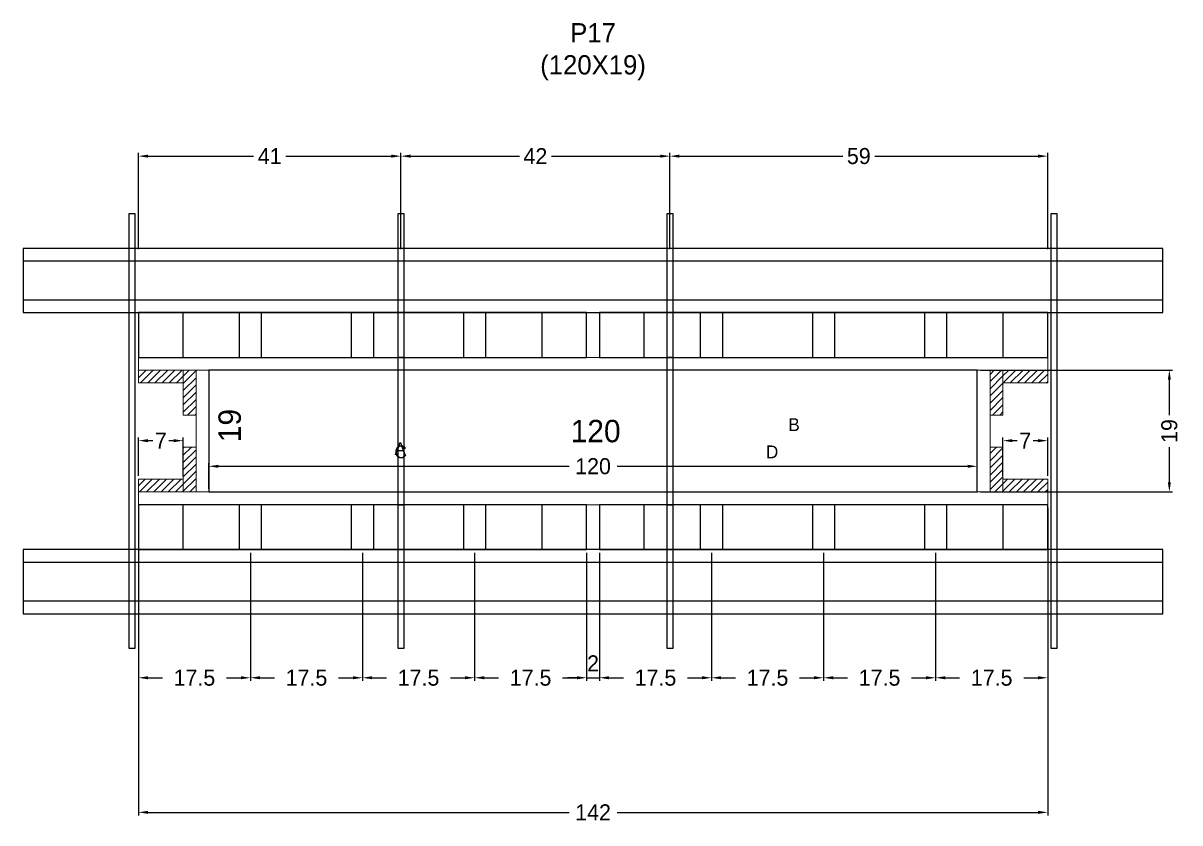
# Model space of a CAD drawing. Header units: centimetres. Extents: x -8500 to 4377, y -467 to 295.
# Drawn here: x -178 to 183.3, y 17.7 to 267.3 of the extents above; entities that cross this region are included whole.
import ezdxf

# ---------------------------------------------------------------- set-up
doc = ezdxf.new("R2010")
doc.units = ezdxf.units.CM
for name, color, linetype in [('CHAPA', 140, 'Continuous'), ('COTA', 241, 'Continuous'), ('Hachura', 251, 'Continuous'), ('Madeira', 30, 'Continuous'), ('NOMENCLATURA', 7, 'Continuous'), ('Painéis', 200, 'Continuous'), ('Perfil Metálico', 150, 'Continuous'), ('SARRAFO', 251, 'Continuous'), ('TEXTO_GERAL', 7, 'Continuous')]:
    doc.layers.add(name, color=color, linetype=linetype)
doc.dimstyles.new('cotax2', dxfattribs={"dimtxt": 2.5, "dimasz": 1.5, "dimexe": 0.5, "dimexo": 0.5, "dimgap": 0.5, "dimtad": 1, "dimcen": 2.5, "dimazin": 3, "dimtfac": 1, "dimtmove": 0, "dimatfit": 3})
pattern_1 = [(45, (0, 0), (-1.122532, 1.122532), [])]

# ---------------------------------------------------------------- blocks, each defined once
blk = doc.blocks.new('_CLOSEDFILLED')
at = {"color": 0, "linetype": 'BYBLOCK'}
blk.add_solid([(-1, 0.16), (0, 0), (-1, -0.16)], dxfattribs=at)
blk = doc.blocks.new('*D38')
for p, q in [((-142, 116), (-142, 20)), ((142, 116), (142, 20)), ((-139, 21), (-7.5, 21)), ((7.5, 21), (139, 21))]:
    blk.add_line(p, q)
at = {"layer": 'Defpoints'}
for p in [(-142, 117), (142, 117), (-142, 21)]:
    blk.add_point(p, dxfattribs=at)
at = {"layer": 'COTA', "xscale": 3, "yscale": 3, "rotation": 180}
blk.add_blockref('_CLOSEDFILLED', (-142, 21), dxfattribs=at)
at = {"layer": 'COTA', "xscale": 3, "yscale": 3}
blk.add_blockref('_CLOSEDFILLED', (142, 21), dxfattribs=at)
at = {"layer": 'COTA', "insert": (0, 21), "char_height": 5, "attachment_point": 5}
blk.add_mtext('142', dxfattribs=at)
blk = doc.blocks.new('*D39')
for p, q in [((-142, 102), (-142, 62)), ((-107, 102), (-107, 62)), ((-139, 63), (-134.5, 63)), ((-114.5, 63), (-110, 63))]:
    blk.add_line(p, q)
at = {"layer": 'Defpoints'}
for p in [(-142, 103), (-107, 103), (-142, 63)]:
    blk.add_point(p, dxfattribs=at)
at = {"layer": 'COTA', "xscale": 3, "yscale": 3, "rotation": 180}
blk.add_blockref('_CLOSEDFILLED', (-142, 63), dxfattribs=at)
at = {"layer": 'COTA', "xscale": 3, "yscale": 3}
blk.add_blockref('_CLOSEDFILLED', (-107, 63), dxfattribs=at)
at = {"layer": 'COTA', "insert": (-124.5, 63), "char_height": 5, "attachment_point": 5}
blk.add_mtext('17.5', dxfattribs=at)
blk = doc.blocks.new('*D40')
for p, q in [((-107, 102), (-107, 62)), ((-72, 102), (-72, 62)), ((-104, 63), (-99.5, 63)), ((-79.5, 63), (-75, 63))]:
    blk.add_line(p, q)
at = {"layer": 'Defpoints'}
for p in [(-107, 103), (-72, 103), (-107, 63)]:
    blk.add_point(p, dxfattribs=at)
at = {"layer": 'COTA', "xscale": 3, "yscale": 3, "rotation": 180}
blk.add_blockref('_CLOSEDFILLED', (-107, 63), dxfattribs=at)
at = {"layer": 'COTA', "xscale": 3, "yscale": 3}
blk.add_blockref('_CLOSEDFILLED', (-72, 63), dxfattribs=at)
at = {"layer": 'COTA', "insert": (-89.5, 63), "char_height": 5, "attachment_point": 5}
blk.add_mtext('17.5', dxfattribs=at)
blk = doc.blocks.new('*D41')
for p, q in [((-72, 102), (-72, 62)), ((-37, 102), (-37, 62)), ((-69, 63), (-64.5, 63)), ((-44.5, 63), (-40, 63))]:
    blk.add_line(p, q)
at = {"layer": 'Defpoints'}
for p in [(-72, 103), (-37, 103), (-72, 63)]:
    blk.add_point(p, dxfattribs=at)
at = {"layer": 'COTA', "xscale": 3, "yscale": 3, "rotation": 180}
blk.add_blockref('_CLOSEDFILLED', (-72, 63), dxfattribs=at)
at = {"layer": 'COTA', "xscale": 3, "yscale": 3}
blk.add_blockref('_CLOSEDFILLED', (-37, 63), dxfattribs=at)
at = {"layer": 'COTA', "insert": (-54.5, 63), "char_height": 5, "attachment_point": 5}
blk.add_mtext('17.5', dxfattribs=at)
blk = doc.blocks.new('*D42')
for p, q in [((-37, 102), (-37, 62)), ((-2, 102), (-2, 62)), ((-34, 63), (-29.5, 63)), ((-9.5, 63), (-5, 63))]:
    blk.add_line(p, q)
at = {"layer": 'Defpoints'}
for p in [(-37, 103), (-2, 103), (-37, 63)]:
    blk.add_point(p, dxfattribs=at)
at = {"layer": 'COTA', "xscale": 3, "yscale": 3, "rotation": 180}
blk.add_blockref('_CLOSEDFILLED', (-37, 63), dxfattribs=at)
at = {"layer": 'COTA', "xscale": 3, "yscale": 3}
blk.add_blockref('_CLOSEDFILLED', (-2, 63), dxfattribs=at)
at = {"layer": 'COTA', "insert": (-19.5, 63), "char_height": 5, "attachment_point": 5}
blk.add_mtext('17.5', dxfattribs=at)
blk = doc.blocks.new('*D43')
for p, q in [((2, 102), (2, 62)), ((37, 102), (37, 62)), ((5, 63), (9.5, 63)), ((29.5, 63), (34, 63))]:
    blk.add_line(p, q)
at = {"layer": 'Defpoints'}
for p in [(2, 103), (37, 103), (2, 63)]:
    blk.add_point(p, dxfattribs=at)
at = {"layer": 'COTA', "xscale": 3, "yscale": 3, "rotation": 180}
blk.add_blockref('_CLOSEDFILLED', (2, 63), dxfattribs=at)
at = {"layer": 'COTA', "xscale": 3, "yscale": 3}
blk.add_blockref('_CLOSEDFILLED', (37, 63), dxfattribs=at)
at = {"layer": 'COTA', "insert": (19.5, 63), "char_height": 5, "attachment_point": 5}
blk.add_mtext('17.5', dxfattribs=at)
blk = doc.blocks.new('*D44')
for p, q in [((37, 102), (37, 62)), ((72, 102), (72, 62)), ((40, 63), (44.5, 63)), ((64.5, 63), (69, 63))]:
    blk.add_line(p, q)
at = {"layer": 'Defpoints'}
for p in [(37, 103), (72, 103), (37, 63)]:
    blk.add_point(p, dxfattribs=at)
at = {"layer": 'COTA', "xscale": 3, "yscale": 3, "rotation": 180}
blk.add_blockref('_CLOSEDFILLED', (37, 63), dxfattribs=at)
at = {"layer": 'COTA', "xscale": 3, "yscale": 3}
blk.add_blockref('_CLOSEDFILLED', (72, 63), dxfattribs=at)
at = {"layer": 'COTA', "insert": (54.5, 63), "char_height": 5, "attachment_point": 5}
blk.add_mtext('17.5', dxfattribs=at)
blk = doc.blocks.new('*D45')
for p, q in [((72, 102), (72, 62)), ((107, 102), (107, 62)), ((75, 63), (79.5, 63)), ((99.5, 63), (104, 63))]:
    blk.add_line(p, q)
at = {"layer": 'Defpoints'}
for p in [(72, 103), (107, 103), (72, 63)]:
    blk.add_point(p, dxfattribs=at)
at = {"layer": 'COTA', "xscale": 3, "yscale": 3, "rotation": 180}
blk.add_blockref('_CLOSEDFILLED', (72, 63), dxfattribs=at)
at = {"layer": 'COTA', "xscale": 3, "yscale": 3}
blk.add_blockref('_CLOSEDFILLED', (107, 63), dxfattribs=at)
at = {"layer": 'COTA', "insert": (89.5, 63), "char_height": 5, "attachment_point": 5}
blk.add_mtext('17.5', dxfattribs=at)
blk = doc.blocks.new('*D46')
for p, q in [((107, 102), (107, 62)), ((142, 102), (142, 62)), ((110, 63), (114.5, 63)), ((134.5, 63), (139, 63))]:
    blk.add_line(p, q)
at = {"layer": 'Defpoints'}
for p in [(107, 103), (142, 103), (107, 63)]:
    blk.add_point(p, dxfattribs=at)
at = {"layer": 'COTA', "xscale": 3, "yscale": 3, "rotation": 180}
blk.add_blockref('_CLOSEDFILLED', (107, 63), dxfattribs=at)
at = {"layer": 'COTA', "xscale": 3, "yscale": 3}
blk.add_blockref('_CLOSEDFILLED', (142, 63), dxfattribs=at)
at = {"layer": 'COTA', "insert": (124.5, 63), "char_height": 5, "attachment_point": 5}
blk.add_mtext('17.5', dxfattribs=at)
blk = doc.blocks.new('*D47')
for p, q in [((-2, 102), (-2, 62)), ((2, 102), (2, 62)), ((-5, 63), (-8, 63)), ((-2, 63), (2, 63)), ((5, 63), (8, 63))]:
    blk.add_line(p, q)
at = {"layer": 'Defpoints'}
for p in [(-2, 103), (2, 103), (-2, 63)]:
    blk.add_point(p, dxfattribs=at)
at = {"layer": 'COTA', "xscale": 3, "yscale": 3}
blk.add_blockref('_CLOSEDFILLED', (-2, 63), dxfattribs=at)
at = {"layer": 'COTA', "xscale": 3, "yscale": 3, "rotation": 180}
blk.add_blockref('_CLOSEDFILLED', (2, 63), dxfattribs=at)
at = {"layer": 'COTA', "insert": (0, 67.5), "char_height": 5, "attachment_point": 5}
blk.add_mtext('2', dxfattribs=at)
blk = doc.blocks.new('*D48')
for p, q in [((-120, 122), (-120, 130)), ((-117, 129), (-7.5, 129)), ((7.5, 129), (117, 129)), ((120, 122), (120, 130))]:
    blk.add_line(p, q)
at = {"layer": 'Defpoints'}
for p in [(-120, 129), (-120, 121), (120, 121)]:
    blk.add_point(p, dxfattribs=at)
at = {"layer": 'COTA', "xscale": 3, "yscale": 3, "rotation": 180}
blk.add_blockref('_CLOSEDFILLED', (-120, 129), dxfattribs=at)
at = {"layer": 'COTA', "xscale": 3, "yscale": 3}
blk.add_blockref('_CLOSEDFILLED', (120, 129), dxfattribs=at)
at = {"layer": 'COTA', "insert": (0, 129), "char_height": 5, "attachment_point": 5}
blk.add_mtext('120', dxfattribs=at)
blk = doc.blocks.new('*D49')
for p, q in [((121, 159), (181, 159)), ((180, 145), (180, 156)), ((180, 124), (180, 135)), ((121, 121), (181, 121))]:
    blk.add_line(p, q)
at = {"layer": 'Defpoints'}
for p in [(120, 159), (120, 121), (180, 121)]:
    blk.add_point(p, dxfattribs=at)
at = {"layer": 'COTA', "xscale": 3, "yscale": 3}
for p, rotation in [((180, 159), 90), ((180, 121), -90.00000000000001)]:
    blk.add_blockref('_CLOSEDFILLED', p, dxfattribs=dict(at, rotation=rotation))
at = {"layer": 'COTA', "insert": (180, 140), "char_height": 5, "attachment_point": 5, "rotation": 90}
blk.add_mtext('19', dxfattribs=at)
blk = doc.blocks.new('*D50')
for p, q in [((-142, 126), (-142, 138)), ((-128, 126), (-128, 138)), ((-139, 137), (-137.5, 137)), ((-132.5, 137), (-131, 137))]:
    blk.add_line(p, q)
at = {"layer": 'Defpoints'}
for p in [(-142, 137), (-142, 125), (-128, 125)]:
    blk.add_point(p, dxfattribs=at)
at = {"layer": 'COTA', "xscale": 3, "yscale": 3, "rotation": 180}
blk.add_blockref('_CLOSEDFILLED', (-142, 137), dxfattribs=at)
at = {"layer": 'COTA', "xscale": 3, "yscale": 3}
blk.add_blockref('_CLOSEDFILLED', (-128, 137), dxfattribs=at)
at = {"layer": 'COTA', "insert": (-135, 137), "char_height": 5, "attachment_point": 5}
blk.add_mtext('7', dxfattribs=at)
blk = doc.blocks.new('*D51')
for p, q in [((128, 126), (128, 138)), ((142, 126), (142, 138)), ((131, 137), (132.5, 137)), ((137.5, 137), (139, 137))]:
    blk.add_line(p, q)
at = {"layer": 'Defpoints'}
for p in [(128, 137), (128, 125), (142, 125)]:
    blk.add_point(p, dxfattribs=at)
at = {"layer": 'COTA', "xscale": 3, "yscale": 3, "rotation": 180}
blk.add_blockref('_CLOSEDFILLED', (128, 137), dxfattribs=at)
at = {"layer": 'COTA', "xscale": 3, "yscale": 3}
blk.add_blockref('_CLOSEDFILLED', (142, 137), dxfattribs=at)
at = {"layer": 'COTA', "insert": (135, 137), "char_height": 5, "attachment_point": 5}
blk.add_mtext('7', dxfattribs=at)
blk = doc.blocks.new('*D52')
for p, q in [((-142, 196.8), (-142, 226.8)), ((-139, 225.8), (-106, 225.8)), ((-96, 225.8), (-63, 225.8)), ((-60, 196.8), (-60, 226.8))]:
    blk.add_line(p, q)
at = {"layer": 'Defpoints'}
for p in [(-142, 225.8), (-142, 195.8), (-60, 195.8)]:
    blk.add_point(p, dxfattribs=at)
at = {"layer": 'COTA', "xscale": 3, "yscale": 3, "rotation": 180}
blk.add_blockref('_CLOSEDFILLED', (-142, 225.8), dxfattribs=at)
at = {"layer": 'COTA', "xscale": 3, "yscale": 3}
blk.add_blockref('_CLOSEDFILLED', (-60, 225.8), dxfattribs=at)
at = {"layer": 'COTA', "insert": (-101, 225.8), "char_height": 5, "attachment_point": 5}
blk.add_mtext('41', dxfattribs=at)
blk = doc.blocks.new('*D53')
for p, q in [((-60, 196.8), (-60, 226.8)), ((-57, 225.8), (-23, 225.8)), ((-13, 225.8), (21, 225.8)), ((24, 196.8), (24, 226.8))]:
    blk.add_line(p, q)
at = {"layer": 'Defpoints'}
for p in [(-60, 225.8), (-60, 195.8), (24, 195.8)]:
    blk.add_point(p, dxfattribs=at)
at = {"layer": 'COTA', "xscale": 3, "yscale": 3, "rotation": 180}
blk.add_blockref('_CLOSEDFILLED', (-60, 225.8), dxfattribs=at)
at = {"layer": 'COTA', "xscale": 3, "yscale": 3}
blk.add_blockref('_CLOSEDFILLED', (24, 225.8), dxfattribs=at)
at = {"layer": 'COTA', "insert": (-18, 225.8), "char_height": 5, "attachment_point": 5}
blk.add_mtext('42', dxfattribs=at)
blk = doc.blocks.new('*D54')
for p, q in [((24, 196.8), (24, 226.8)), ((27, 225.8), (78, 225.8)), ((88, 225.8), (139, 225.8)), ((142, 196.8), (142, 226.8))]:
    blk.add_line(p, q)
at = {"layer": 'Defpoints'}
for p in [(24, 225.8), (24, 195.8), (142, 195.8)]:
    blk.add_point(p, dxfattribs=at)
at = {"layer": 'COTA', "xscale": 3, "yscale": 3, "rotation": 180}
blk.add_blockref('_CLOSEDFILLED', (24, 225.8), dxfattribs=at)
at = {"layer": 'COTA', "xscale": 3, "yscale": 3}
blk.add_blockref('_CLOSEDFILLED', (142, 225.8), dxfattribs=at)
at = {"layer": 'COTA', "insert": (83, 225.8), "char_height": 5, "attachment_point": 5}
blk.add_mtext('59', dxfattribs=at)

msp = doc.modelspace()

# ---------------------------------------------------------------- hatches: boundary and pattern name
at = {"layer": 'Hachura'}
h = msp.add_hatch(dxfattribs=at)
h.set_pattern_fill('ANSI31')
h.set_pattern_definition(pattern_1)
h.paths.add_polyline_path([(-142, 155), (-128, 155), (-128, 159), (-142, 159)])
h = msp.add_hatch(dxfattribs=at)
h.set_pattern_fill('ANSI31')
h.set_pattern_definition(pattern_1)
h.paths.add_polyline_path([(-128, 145), (-124, 145), (-124, 159), (-128, 159)])
h = msp.add_hatch(dxfattribs=at)
h.set_pattern_fill('ANSI31')
h.set_pattern_definition(pattern_1)
h.paths.add_polyline_path([(124, 145), (128, 145), (128, 159), (124, 159)])
h = msp.add_hatch(dxfattribs=at)
h.set_pattern_fill('ANSI31')
h.set_pattern_definition(pattern_1)
h.paths.add_polyline_path([(128, 155), (142, 155), (142, 159), (128, 159)])
h = msp.add_hatch(dxfattribs=at)
h.set_pattern_fill('ANSI31')
h.set_pattern_definition(pattern_1)
h.paths.add_polyline_path([(-128, 121), (-124, 121), (-124, 135), (-128, 135)])
h = msp.add_hatch(dxfattribs=at)
h.set_pattern_fill('ANSI31')
h.set_pattern_definition(pattern_1)
h.paths.add_polyline_path([(124, 121), (128, 121), (128, 135), (124, 135)])
h = msp.add_hatch(dxfattribs=at)
h.set_pattern_fill('ANSI31')
h.set_pattern_definition(pattern_1)
h.paths.add_polyline_path([(-142, 121), (-128, 121), (-128, 125), (-142, 125)])
h = msp.add_hatch(dxfattribs=at)
h.set_pattern_fill('ANSI31')
h.set_pattern_definition(pattern_1)
h.paths.add_polyline_path([(128, 121), (142, 121), (142, 125), (128, 125)])

# ---------------------------------------------------------------- linework, layer by layer
at = {"layer": 'CHAPA', "lineweight": 18}
for points in [[(-142, 159), (142, 159), (142, 163), (-142, 163)], [(-142, 159), (142, 159), (142, 163), (-142, 163)], [(-124, 121), (-120, 121), (-120, 159), (-124, 159)], [(-124, 121), (-120, 121), (-120, 159), (-124, 159)], [(120, 121), (124, 121), (124, 159), (120, 159)], [(120, 121), (124, 121), (124, 159), (120, 159)], [(-142, 117), (142, 117), (142, 121), (-142, 121)], [(-142, 117), (142, 117), (142, 121), (-142, 121)]]:
    msp.add_lwpolyline(points, close=True, dxfattribs=at)
at = {"layer": 'Hachura'}
for points in [[(-145, 72.2), (-143, 72.2), (-143, 207.8), (-145, 207.8)], [(-61, 163), (-59, 163), (-59, 207.8), (-61, 207.8)], [(23, 163), (25, 163), (25, 207.8), (23, 207.8)], [(143, 72.2), (145, 72.2), (145, 207.8), (143, 207.8)], [(-61, 117), (-59, 117), (-59, 163), (-61, 163)], [(23, 117), (25, 117), (25, 163), (23, 163)], [(-61, 72.2), (-59, 72.2), (-59, 117), (-61, 117)], [(23, 72.2), (25, 72.2), (25, 117), (23, 117)]]:
    msp.add_lwpolyline(points, close=True, dxfattribs=at)
at = {"layer": 'Madeira', "color": 126}
for points in [[(-142, 163), (-2, 163), (-2, 177), (-142, 177)], [(-142, 163), (-128, 163), (-128, 177), (-142, 177)], [(-110.5, 163), (-103.5, 163), (-103.5, 177), (-110.5, 177)], [(-75.5, 163), (-68.5, 163), (-68.5, 177), (-75.5, 177)], [(-40.5, 163), (-33.5, 163), (-33.5, 177), (-40.5, 177)], [(-16, 163), (-2, 163), (-2, 177), (-16, 177)], [(2, 163), (142, 163), (142, 177), (2, 177)], [(2, 163), (16, 163), (16, 177), (2, 177)], [(33.5, 163), (40.5, 163), (40.5, 177), (33.5, 177)], [(68.5, 163), (75.5, 163), (75.5, 177), (68.5, 177)], [(103.5, 163), (110.5, 163), (110.5, 177), (103.5, 177)], [(128, 163), (142, 163), (142, 177), (128, 177)], [(-142, 103), (-2, 103), (-2, 117), (-142, 117)], [(-142, 103), (-128, 103), (-128, 117), (-142, 117)], [(-110.5, 103), (-103.5, 103), (-103.5, 117), (-110.5, 117)], [(-75.5, 103), (-68.5, 103), (-68.5, 117), (-75.5, 117)], [(-40.5, 103), (-33.5, 103), (-33.5, 117), (-40.5, 117)], [(-16, 103), (-2, 103), (-2, 117), (-16, 117)], [(2, 103), (142, 103), (142, 117), (2, 117)], [(2, 103), (16, 103), (16, 117), (2, 117)], [(33.5, 103), (40.5, 103), (40.5, 117), (33.5, 117)], [(68.5, 103), (75.5, 103), (75.5, 117), (68.5, 117)], [(103.5, 103), (110.5, 103), (110.5, 117), (103.5, 117)], [(128, 103), (142, 103), (142, 117), (128, 117)]]:
    msp.add_lwpolyline(points, close=True, dxfattribs=at)
at = {"layer": 'Painéis'}
msp.add_lwpolyline([(-120, 121), (120, 121), (120, 159), (-120, 159)], close=True, dxfattribs=at)
at = {"layer": 'Perfil Metálico', "color": 224}
for points in [[(-178, 177), (178, 177), (178, 197), (-178, 197)], [(-178, 181), (178, 181), (178, 193), (-178, 193)], [(-178, 83), (178, 83), (178, 103), (-178, 103)], [(-178, 87), (178, 87), (178, 99), (-178, 99)]]:
    msp.add_lwpolyline(points, close=True, dxfattribs=at)
at = {"layer": 'SARRAFO', "color": 251, "lineweight": 13}
for points in [[(-142, 155), (-128, 155), (-128, 159), (-142, 159)], [(-128, 145), (-124, 145), (-124, 159), (-128, 159)], [(124, 145), (128, 145), (128, 159), (124, 159)], [(128, 155), (142, 155), (142, 159), (128, 159)], [(-128, 121), (-124, 121), (-124, 135), (-128, 135)], [(124, 121), (128, 121), (128, 135), (124, 135)], [(-142, 121), (-128, 121), (-128, 125), (-142, 125)], [(128, 121), (142, 121), (142, 125), (128, 125)]]:
    msp.add_lwpolyline(points, close=True, dxfattribs=at)

# ---------------------------------------------------------------- texts
at = {"layer": 'COTA'}
msp.add_text('19', height=7, rotation=90, dxfattribs=at).set_placement((-110, 136.5))
msp.add_text('120', height=7, dxfattribs=at).set_placement((-7, 136.5))
at = {"layer": 'NOMENCLATURA', "insert": (0, 249.5), "char_height": 6, "attachment_point": 8}
msp.add_mtext('P17\\P(120X19)', dxfattribs=at)
at = {"layer": 'TEXTO_GERAL'}
for s, p in [('B', (61, 140)), ('A', (-62, 132.5)), ('C', (-62, 131.5)), ('D', (54, 131.5))]:
    msp.add_text(s, height=4, dxfattribs=at).set_placement(p)

# ---------------------------------------------------------------- dimensions: what is measured, and where the dimension line sits
at = {"layer": 'COTA'}
for base, p1, p2, picture, middle in [((-142, 225.8), (-142, 195.8), (-60, 195.8), '*D52', (-101, 225.8)), ((-60, 225.8), (-60, 195.8), (24, 195.8), '*D53', (-18, 225.8)), ((24, 225.8), (24, 195.8), (142, 195.8), '*D54', (83, 225.8)), ((-142, 137), (-142, 125), (-128, 125), '*D50', (-135, 137)), ((128, 137), (128, 125), (142, 125), '*D51', (135, 137)), ((-120, 129), (-120, 121), (120, 121), '*D48', (0, 129)), ((-142, 21), (-142, 117), (142, 117), '*D38', (0, 21)), ((-2, 63), (-2, 103), (2, 103), '*D47', (0, 67.5))]:
    dim = msp.add_linear_dim(base=base, p1=p1, p2=p2, dimstyle='cotax2', dxfattribs=at)
    dim.commit()
    dim.dimension.update_dxf_attribs({"geometry": picture, "text_midpoint": middle})
dim = msp.add_linear_dim(base=(180, 121), p1=(120, 121), p2=(120, 159), angle=90, dimstyle='cotax2', dxfattribs=at)
dim.commit()
dim.dimension.update_dxf_attribs({"geometry": '*D49', "text_midpoint": (180, 140)})
for base, p1, p2, picture, middle in [((-142, 63), (-142, 103), (-107, 103), '*D39', (-124.5, 63)), ((-107, 63), (-107, 103), (-72, 103), '*D40', (-89.5, 63)), ((-72, 63), (-72, 103), (-37, 103), '*D41', (-54.5, 63)), ((-37, 63), (-37, 103), (-2, 103), '*D42', (-19.5, 63)), ((2, 63), (2, 103), (37, 103), '*D43', (19.5, 63)), ((37, 63), (37, 103), (72, 103), '*D44', (54.5, 63)), ((72, 63), (72, 103), (107, 103), '*D45', (89.5, 63)), ((107, 63), (107, 103), (142, 103), '*D46', (124.5, 63))]:
    dim = msp.add_linear_dim(base=base, p1=p1, p2=p2, text='17.5', dimstyle='cotax2', dxfattribs=at)
    dim.commit()
    dim.dimension.update_dxf_attribs({"geometry": picture, "text_midpoint": middle})

doc.saveas('drawing.dxf')
